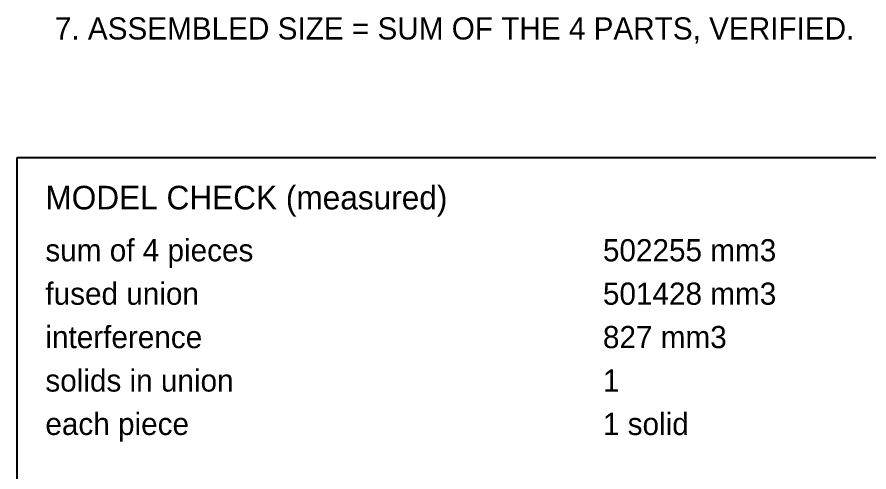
# Model space of a CAD drawing. Extents: x 8 to 586, y 8 to 412.
# Drawn here: x 224 to 314.2, y 264.7 to 312.9 of the extents above; entities that cross this region are included whole.
import ezdxf

# ---------------------------------------------------------------- set-up
doc = ezdxf.new("R2010")
doc.units = 0
doc.layers.add('FRAME', color=250, linetype='CONTINUOUS')
doc.layers.add('TEXT', color=7, linetype='CONTINUOUS')

msp = doc.modelspace()

# ---------------------------------------------------------------- linework, layer by layer
at = {"layer": 'FRAME'}
for p, q in [((224, 298), (370, 298)), ((224, 240), (224, 298))]:
    msp.add_line(p, q, dxfattribs=at)

# ---------------------------------------------------------------- texts
at = {"layer": 'TEXT'}
for s, height, p in [('7. ASSEMBLED SIZE = SUM OF THE 4 PARTS, VERIFIED.', 2.35, (228, 310.5)), ('MODEL CHECK (measured)', 2.5, (227, 292.5)), ('sum of 4 pieces', 2.35, (227, 287)), ('502255 mm3', 2.35, (286, 287)), ('fused union', 2.35, (227, 282.4)), ('501428 mm3', 2.35, (286, 282.4)), ('interference', 2.35, (227, 277.8)), ('827 mm3', 2.35, (286, 277.8)), ('solids in union', 2.35, (227, 273.2)), ('1', 2.35, (286, 273.2)), ('each piece', 2.35, (227, 268.6)), ('1 solid', 2.35, (286, 268.6))]:
    msp.add_text(s, height=height, dxfattribs=at).set_placement(p)

doc.saveas('drawing.dxf')
